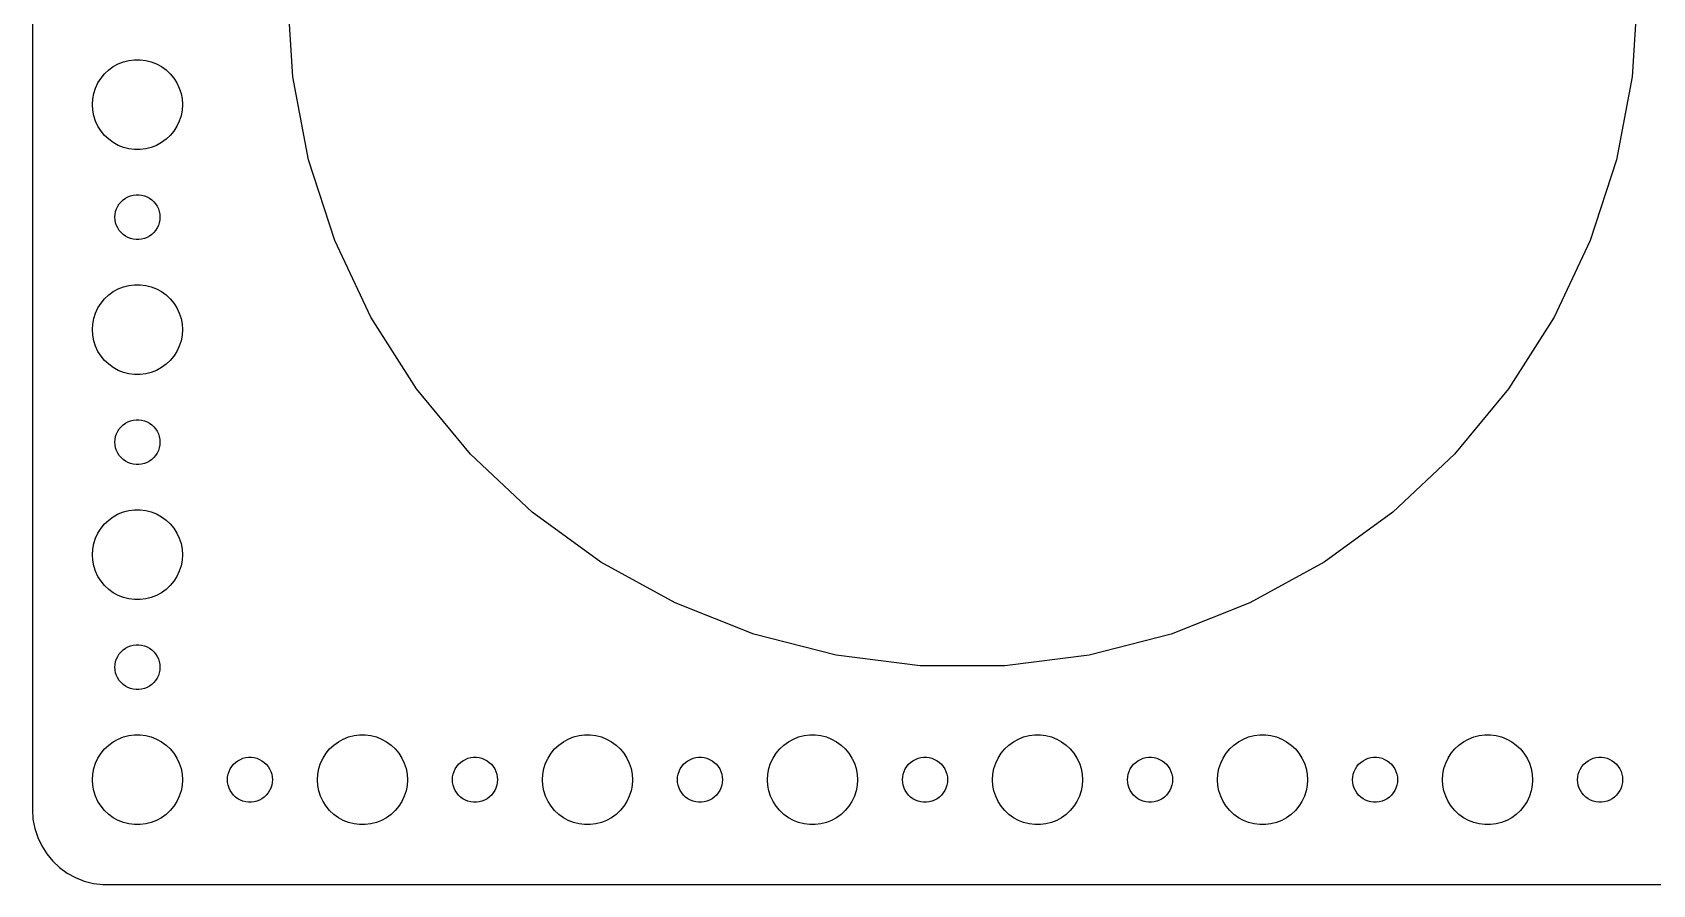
# Model space of a CAD drawing. Header units: metres. Extents: x -157 to 157, y -59 to 59.
# Drawn here: x -157 to -49, y -59.5 to -2.7 of the extents above; entities that cross this region are included whole.
import ezdxf

# ---------------------------------------------------------------- set-up
doc = ezdxf.new("R2010")
doc.units = ezdxf.units.M

msp = doc.modelspace()

# ---------------------------------------------------------------- linework, layer by layer
for p, q in [((-157, 54.5), (-157, -54.5)), ((-139.645, -5.63998), (-140, 0)), ((-50, 0), (-50.3548, -5.63998)), ((-152.187, -5.44635), (-151.912, -5.18845)), ((-151.912, -5.18845), (-151.607, -4.96701)), ((-151.607, -4.96701), (-151.277, -4.78551)), ((-151.277, -4.78551), (-150.927, -4.64682)), ((-150.927, -4.64682), (-150.562, -4.55313)), ((-150.562, -4.55313), (-150.188, -4.50591)), ((-150.188, -4.50591), (-149.812, -4.50591)), ((-149.812, -4.50591), (-149.438, -4.55313)), ((-149.438, -4.55313), (-149.073, -4.64682)), ((-149.073, -4.64682), (-148.723, -4.78551)), ((-148.723, -4.78551), (-148.393, -4.96701)), ((-148.393, -4.96701), (-148.088, -5.18845)), ((-148.088, -5.18845), (-147.813, -5.44635)), ((-152.906, -6.75392), (-152.789, -6.39561)), ((-152.789, -6.39561), (-152.629, -6.05473)), ((-152.629, -6.05473), (-152.427, -5.73663)), ((-152.427, -5.73663), (-152.187, -5.44635)), ((-147.813, -5.44635), (-147.573, -5.73663)), ((-147.573, -5.73663), (-147.371, -6.05473)), ((-147.371, -6.05473), (-147.211, -6.39561)), ((-147.211, -6.39561), (-147.094, -6.75392)), ((-138.586, -11.191), (-139.645, -5.63998)), ((-50.3548, -5.63998), (-51.4138, -11.191)), ((-153, -7.5), (-152.976, -7.12399)), ((-152.976, -7.87599), (-153, -7.5)), ((-152.976, -7.12399), (-152.906, -6.75392)), ((-147.094, -6.75392), (-147.024, -7.12399)), ((-147.024, -7.12399), (-147, -7.5)), ((-147, -7.5), (-147.024, -7.87599)), ((-152.906, -8.24606), (-152.976, -7.87599)), ((-152.789, -8.60437), (-152.906, -8.24606)), ((-152.629, -8.94525), (-152.789, -8.60437)), ((-147.211, -8.60437), (-147.371, -8.94525)), ((-147.094, -8.24606), (-147.211, -8.60437)), ((-147.024, -7.87599), (-147.094, -8.24606)), ((-152.427, -9.26335), (-152.629, -8.94525)), ((-152.187, -9.55363), (-152.427, -9.26335)), ((-151.912, -9.81154), (-152.187, -9.55363)), ((-147.813, -9.55363), (-148.088, -9.81154)), ((-147.573, -9.26335), (-147.813, -9.55363)), ((-147.371, -8.94525), (-147.573, -9.26335)), ((-151.607, -10.033), (-151.912, -9.81154)), ((-151.277, -10.2145), (-151.607, -10.033)), ((-150.927, -10.3532), (-151.277, -10.2145)), ((-150.562, -10.4469), (-150.927, -10.3532)), ((-150.188, -10.4941), (-150.562, -10.4469)), ((-149.812, -10.4941), (-150.188, -10.4941)), ((-149.438, -10.4469), (-149.812, -10.4941)), ((-149.073, -10.3532), (-149.438, -10.4469)), ((-148.723, -10.2145), (-149.073, -10.3532)), ((-148.393, -10.033), (-148.723, -10.2145)), ((-148.088, -9.81154), (-148.393, -10.033)), ((-136.84, -16.5656), (-138.586, -11.191)), ((-51.4138, -11.191), (-53.16, -16.5656)), ((-151.214, -14.1183), (-151.093, -13.9732)), ((-151.093, -13.9732), (-150.956, -13.8442)), ((-150.956, -13.8442), (-150.804, -13.7335)), ((-150.804, -13.7335), (-150.639, -13.6427)), ((-150.639, -13.6427), (-150.464, -13.5734)), ((-150.464, -13.5734), (-150.281, -13.5266)), ((-150.281, -13.5266), (-150.094, -13.5029)), ((-150.094, -13.5029), (-149.906, -13.5029)), ((-149.906, -13.5029), (-149.719, -13.5266)), ((-149.719, -13.5266), (-149.536, -13.5734)), ((-149.536, -13.5734), (-149.361, -13.6427)), ((-149.361, -13.6427), (-149.196, -13.7335)), ((-149.196, -13.7335), (-149.044, -13.8442)), ((-149.044, -13.8442), (-148.907, -13.9732)), ((-148.907, -13.9732), (-148.786, -14.1183)), ((-151.5, -15), (-151.488, -14.812)), ((-151.488, -15.188), (-151.5, -15)), ((-151.488, -14.812), (-151.453, -14.627)), ((-151.453, -14.627), (-151.395, -14.4478)), ((-151.395, -14.4478), (-151.314, -14.2774)), ((-151.314, -14.2774), (-151.214, -14.1183)), ((-148.786, -14.1183), (-148.686, -14.2774)), ((-148.686, -14.2774), (-148.605, -14.4478)), ((-148.605, -14.4478), (-148.547, -14.627)), ((-148.547, -14.627), (-148.512, -14.812)), ((-148.512, -14.812), (-148.5, -15)), ((-148.5, -15), (-148.512, -15.188)), ((-151.453, -15.373), (-151.488, -15.188)), ((-151.395, -15.5522), (-151.453, -15.373)), ((-151.314, -15.7226), (-151.395, -15.5522)), ((-151.214, -15.8817), (-151.314, -15.7226)), ((-151.093, -16.0268), (-151.214, -15.8817)), ((-150.956, -16.1558), (-151.093, -16.0268)), ((-150.804, -16.2665), (-150.956, -16.1558)), ((-149.044, -16.1558), (-149.196, -16.2665)), ((-148.907, -16.0268), (-149.044, -16.1558)), ((-148.786, -15.8817), (-148.907, -16.0268)), ((-148.686, -15.7226), (-148.786, -15.8817)), ((-148.605, -15.5522), (-148.686, -15.7226)), ((-148.547, -15.373), (-148.605, -15.5522)), ((-148.512, -15.188), (-148.547, -15.373)), ((-150.639, -16.3572), (-150.804, -16.2665)), ((-150.464, -16.4266), (-150.639, -16.3572)), ((-150.281, -16.4734), (-150.464, -16.4266)), ((-150.094, -16.497), (-150.281, -16.4734)), ((-149.906, -16.497), (-150.094, -16.497)), ((-149.719, -16.4734), (-149.906, -16.497)), ((-149.536, -16.4266), (-149.719, -16.4734)), ((-149.361, -16.3572), (-149.536, -16.4266)), ((-149.196, -16.2665), (-149.361, -16.3572)), ((-134.434, -21.6789), (-136.84, -16.5656)), ((-53.16, -16.5656), (-55.5662, -21.6789)), ((-152.427, -20.7366), (-152.187, -20.4464)), ((-152.187, -20.4464), (-151.912, -20.1884)), ((-151.912, -20.1884), (-151.607, -19.967)), ((-151.607, -19.967), (-151.277, -19.7855)), ((-151.277, -19.7855), (-150.927, -19.6468)), ((-150.927, -19.6468), (-150.562, -19.5531)), ((-150.562, -19.5531), (-150.188, -19.5059)), ((-150.188, -19.5059), (-149.812, -19.5059)), ((-149.812, -19.5059), (-149.438, -19.5531)), ((-149.438, -19.5531), (-149.073, -19.6468)), ((-149.073, -19.6468), (-148.723, -19.7855)), ((-148.723, -19.7855), (-148.393, -19.967)), ((-148.393, -19.967), (-148.088, -20.1884)), ((-148.088, -20.1884), (-147.813, -20.4464)), ((-147.813, -20.4464), (-147.573, -20.7366)), ((-152.906, -21.7539), (-152.789, -21.3956)), ((-152.789, -21.3956), (-152.629, -21.0547)), ((-152.629, -21.0547), (-152.427, -20.7366)), ((-147.573, -20.7366), (-147.371, -21.0547)), ((-147.371, -21.0547), (-147.211, -21.3956)), ((-147.211, -21.3956), (-147.094, -21.7539)), ((-153, -22.5), (-152.976, -22.124)), ((-152.976, -22.876), (-153, -22.5)), ((-152.976, -22.124), (-152.906, -21.7539)), ((-147.094, -21.7539), (-147.024, -22.124)), ((-147.024, -22.124), (-147, -22.5)), ((-147, -22.5), (-147.024, -22.876)), ((-131.406, -26.4503), (-134.434, -21.6789)), ((-55.5662, -21.6789), (-58.5942, -26.4503)), ((-152.906, -23.2461), (-152.976, -22.876)), ((-152.789, -23.6044), (-152.906, -23.2461)), ((-152.629, -23.9453), (-152.789, -23.6044)), ((-147.211, -23.6044), (-147.371, -23.9453)), ((-147.094, -23.2461), (-147.211, -23.6044)), ((-147.024, -22.876), (-147.094, -23.2461)), ((-152.427, -24.2634), (-152.629, -23.9453)), ((-152.187, -24.5536), (-152.427, -24.2634)), ((-151.912, -24.8115), (-152.187, -24.5536)), ((-151.607, -25.033), (-151.912, -24.8115)), ((-148.088, -24.8115), (-148.393, -25.033)), ((-147.813, -24.5536), (-148.088, -24.8115)), ((-147.573, -24.2634), (-147.813, -24.5536)), ((-147.371, -23.9453), (-147.573, -24.2634)), ((-151.277, -25.2145), (-151.607, -25.033)), ((-150.927, -25.3532), (-151.277, -25.2145)), ((-150.562, -25.4469), (-150.927, -25.3532)), ((-150.188, -25.4941), (-150.562, -25.4469)), ((-149.812, -25.4941), (-150.188, -25.4941)), ((-149.438, -25.4469), (-149.812, -25.4941)), ((-149.073, -25.3532), (-149.438, -25.4469)), ((-148.723, -25.2145), (-149.073, -25.3532)), ((-148.393, -25.033), (-148.723, -25.2145)), ((-127.804, -30.8046), (-131.406, -26.4503)), ((-58.5942, -26.4503), (-62.1964, -30.8046)), ((-151.314, -29.2774), (-151.214, -29.1183)), ((-151.214, -29.1183), (-151.093, -28.9732)), ((-151.093, -28.9732), (-150.956, -28.8442)), ((-150.956, -28.8442), (-150.804, -28.7335)), ((-150.804, -28.7335), (-150.639, -28.6427)), ((-150.639, -28.6427), (-150.464, -28.5734)), ((-150.464, -28.5734), (-150.281, -28.5266)), ((-150.281, -28.5266), (-150.094, -28.503)), ((-150.094, -28.503), (-149.906, -28.503)), ((-149.906, -28.503), (-149.719, -28.5266)), ((-149.719, -28.5266), (-149.536, -28.5734)), ((-149.536, -28.5734), (-149.361, -28.6427)), ((-149.361, -28.6427), (-149.196, -28.7335)), ((-149.196, -28.7335), (-149.044, -28.8442)), ((-149.044, -28.8442), (-148.907, -28.9732)), ((-148.907, -28.9732), (-148.786, -29.1183)), ((-148.786, -29.1183), (-148.686, -29.2774)), ((-151.5, -30), (-151.488, -29.812)), ((-151.488, -30.188), (-151.5, -30)), ((-151.488, -29.812), (-151.453, -29.627)), ((-151.453, -30.373), (-151.488, -30.188)), ((-151.453, -29.627), (-151.395, -29.4478)), ((-151.395, -29.4478), (-151.314, -29.2774)), ((-148.686, -29.2774), (-148.605, -29.4478)), ((-148.605, -29.4478), (-148.547, -29.627)), ((-148.547, -29.627), (-148.512, -29.812)), ((-148.512, -30.188), (-148.547, -30.373)), ((-148.512, -29.812), (-148.5, -30)), ((-148.5, -30), (-148.512, -30.188)), ((-151.395, -30.5522), (-151.453, -30.373)), ((-151.314, -30.7226), (-151.395, -30.5522)), ((-151.214, -30.8817), (-151.314, -30.7226)), ((-151.093, -31.0268), (-151.214, -30.8817)), ((-150.956, -31.1558), (-151.093, -31.0268)), ((-150.804, -31.2665), (-150.956, -31.1558)), ((-150.639, -31.3572), (-150.804, -31.2665)), ((-149.196, -31.2665), (-149.361, -31.3572)), ((-149.044, -31.1558), (-149.196, -31.2665)), ((-148.907, -31.0268), (-149.044, -31.1558)), ((-148.786, -30.8817), (-148.907, -31.0268)), ((-148.686, -30.7226), (-148.786, -30.8817)), ((-148.605, -30.5522), (-148.686, -30.7226)), ((-148.547, -30.373), (-148.605, -30.5522)), ((-123.684, -34.6731), (-127.804, -30.8046)), ((-62.1964, -30.8046), (-66.3159, -34.6731)), ((-150.464, -31.4266), (-150.639, -31.3572)), ((-150.281, -31.4734), (-150.464, -31.4266)), ((-150.094, -31.497), (-150.281, -31.4734)), ((-149.906, -31.497), (-150.094, -31.497)), ((-149.719, -31.4734), (-149.906, -31.497)), ((-149.536, -31.4266), (-149.719, -31.4734)), ((-149.361, -31.3572), (-149.536, -31.4266)), ((-150.927, -34.6468), (-150.562, -34.5531)), ((-150.562, -34.5531), (-150.188, -34.5059)), ((-150.188, -34.5059), (-149.812, -34.5059)), ((-149.812, -34.5059), (-149.438, -34.5531)), ((-149.438, -34.5531), (-149.073, -34.6468)), ((-152.427, -35.7366), (-152.187, -35.4464)), ((-152.187, -35.4464), (-151.912, -35.1885)), ((-151.912, -35.1885), (-151.607, -34.967)), ((-151.607, -34.967), (-151.277, -34.7855)), ((-151.277, -34.7855), (-150.927, -34.6468)), ((-149.073, -34.6468), (-148.723, -34.7855)), ((-148.723, -34.7855), (-148.393, -34.967)), ((-148.393, -34.967), (-148.088, -35.1885)), ((-148.088, -35.1885), (-147.813, -35.4464)), ((-147.813, -35.4464), (-147.573, -35.7366)), ((-119.112, -37.9948), (-123.684, -34.6731)), ((-66.3159, -34.6731), (-70.8878, -37.9948)), ((-152.906, -36.7539), (-152.789, -36.3956)), ((-152.789, -36.3956), (-152.629, -36.0547)), ((-152.629, -36.0547), (-152.427, -35.7366)), ((-147.573, -35.7366), (-147.371, -36.0547)), ((-147.371, -36.0547), (-147.211, -36.3956)), ((-147.211, -36.3956), (-147.094, -36.7539)), ((-153, -37.5), (-152.976, -37.124)), ((-152.976, -37.876), (-153, -37.5)), ((-152.976, -37.124), (-152.906, -36.7539)), ((-147.094, -36.7539), (-147.024, -37.124)), ((-147.024, -37.124), (-147, -37.5)), ((-147, -37.5), (-147.024, -37.876)), ((-152.906, -38.2461), (-152.976, -37.876)), ((-152.789, -38.6044), (-152.906, -38.2461)), ((-152.629, -38.9453), (-152.789, -38.6044)), ((-147.211, -38.6044), (-147.371, -38.9453)), ((-147.094, -38.2461), (-147.211, -38.6044)), ((-147.024, -37.876), (-147.094, -38.2461)), ((-114.16, -40.7172), (-119.112, -37.9948)), ((-70.8878, -37.9948), (-75.8399, -40.7172)), ((-152.427, -39.2634), (-152.629, -38.9453)), ((-152.187, -39.5536), (-152.427, -39.2634)), ((-151.912, -39.8115), (-152.187, -39.5536)), ((-151.607, -40.033), (-151.912, -39.8115)), ((-148.088, -39.8115), (-148.393, -40.033)), ((-147.813, -39.5536), (-148.088, -39.8115)), ((-147.573, -39.2634), (-147.813, -39.5536)), ((-147.371, -38.9453), (-147.573, -39.2634)), ((-151.277, -40.2145), (-151.607, -40.033)), ((-150.927, -40.3532), (-151.277, -40.2145)), ((-150.562, -40.4469), (-150.927, -40.3532)), ((-150.188, -40.4941), (-150.562, -40.4469)), ((-149.812, -40.4941), (-150.188, -40.4941)), ((-149.438, -40.4469), (-149.812, -40.4941)), ((-149.073, -40.3532), (-149.438, -40.4469)), ((-148.723, -40.2145), (-149.073, -40.3532)), ((-148.393, -40.033), (-148.723, -40.2145)), ((-108.906, -42.7975), (-114.16, -40.7172)), ((-75.8399, -40.7172), (-81.0942, -42.7975)), ((-103.432, -44.2029), (-108.906, -42.7975)), ((-81.0942, -42.7975), (-86.5678, -44.2029)), ((-151.395, -44.4478), (-151.314, -44.2774)), ((-151.314, -44.2774), (-151.214, -44.1183)), ((-151.214, -44.1183), (-151.093, -43.9732)), ((-151.093, -43.9732), (-150.956, -43.8442)), ((-150.956, -43.8442), (-150.804, -43.7335)), ((-150.804, -43.7335), (-150.639, -43.6428)), ((-150.639, -43.6428), (-150.464, -43.5734)), ((-150.464, -43.5734), (-150.281, -43.5266)), ((-150.281, -43.5266), (-150.094, -43.503)), ((-150.094, -43.503), (-149.906, -43.503)), ((-149.906, -43.503), (-149.719, -43.5266)), ((-149.719, -43.5266), (-149.536, -43.5734)), ((-149.536, -43.5734), (-149.361, -43.6428)), ((-149.361, -43.6428), (-149.196, -43.7335)), ((-149.196, -43.7335), (-149.044, -43.8442)), ((-149.044, -43.8442), (-148.907, -43.9732)), ((-148.907, -43.9732), (-148.786, -44.1183)), ((-148.786, -44.1183), (-148.686, -44.2774)), ((-148.686, -44.2774), (-148.605, -44.4478)), ((-97.8256, -44.9112), (-103.432, -44.2029)), ((-86.5678, -44.2029), (-92.1744, -44.9112)), ((-151.5, -45), (-151.488, -44.812)), ((-151.488, -45.188), (-151.5, -45)), ((-151.488, -44.812), (-151.453, -44.627)), ((-151.453, -45.373), (-151.488, -45.188)), ((-151.453, -44.627), (-151.395, -44.4478)), ((-148.605, -44.4478), (-148.547, -44.627)), ((-148.547, -44.627), (-148.512, -44.812)), ((-148.512, -45.188), (-148.547, -45.373)), ((-148.512, -44.812), (-148.5, -45)), ((-148.5, -45), (-148.512, -45.188)), ((-92.1744, -44.9112), (-97.8256, -44.9112)), ((-151.395, -45.5522), (-151.453, -45.373)), ((-151.314, -45.7226), (-151.395, -45.5522)), ((-151.214, -45.8817), (-151.314, -45.7226)), ((-151.093, -46.0268), (-151.214, -45.8817)), ((-150.956, -46.1558), (-151.093, -46.0268)), ((-150.804, -46.2665), (-150.956, -46.1558)), ((-150.639, -46.3572), (-150.804, -46.2665)), ((-150.464, -46.4266), (-150.639, -46.3572)), ((-150.281, -46.4734), (-150.464, -46.4266)), ((-149.536, -46.4266), (-149.719, -46.4734)), ((-149.361, -46.3572), (-149.536, -46.4266)), ((-149.196, -46.2665), (-149.361, -46.3572)), ((-149.044, -46.1558), (-149.196, -46.2665)), ((-148.907, -46.0268), (-149.044, -46.1558)), ((-148.786, -45.8817), (-148.907, -46.0268)), ((-148.686, -45.7226), (-148.786, -45.8817)), ((-148.605, -45.5522), (-148.686, -45.7226)), ((-148.547, -45.373), (-148.605, -45.5522)), ((-150.094, -46.497), (-150.281, -46.4734)), ((-149.906, -46.497), (-150.094, -46.497)), ((-149.719, -46.4734), (-149.906, -46.497)), ((-151.277, -49.7855), (-150.927, -49.6468)), ((-150.927, -49.6468), (-150.562, -49.5531)), ((-150.562, -49.5531), (-150.188, -49.5059)), ((-150.188, -49.5059), (-149.812, -49.5059)), ((-149.812, -49.5059), (-149.438, -49.5531)), ((-149.438, -49.5531), (-149.073, -49.6468)), ((-149.073, -49.6468), (-148.723, -49.7855)), ((-136.277, -49.7855), (-135.927, -49.6468)), ((-135.927, -49.6468), (-135.562, -49.5531)), ((-135.562, -49.5531), (-135.188, -49.5059)), ((-135.188, -49.5059), (-134.812, -49.5059)), ((-134.812, -49.5059), (-134.438, -49.5531)), ((-134.438, -49.5531), (-134.073, -49.6468)), ((-134.073, -49.6468), (-133.723, -49.7855)), ((-121.277, -49.7855), (-120.927, -49.6468)), ((-120.927, -49.6468), (-120.562, -49.5531)), ((-120.562, -49.5531), (-120.188, -49.5059)), ((-120.188, -49.5059), (-119.812, -49.5059)), ((-119.812, -49.5059), (-119.438, -49.5531)), ((-119.438, -49.5531), (-119.073, -49.6468)), ((-119.073, -49.6468), (-118.723, -49.7855)), ((-106.277, -49.7855), (-105.927, -49.6468)), ((-105.927, -49.6468), (-105.562, -49.5531)), ((-105.562, -49.5531), (-105.188, -49.5059)), ((-105.188, -49.5059), (-104.812, -49.5059)), ((-104.812, -49.5059), (-104.438, -49.5531)), ((-104.438, -49.5531), (-104.073, -49.6468)), ((-104.073, -49.6468), (-103.723, -49.7855)), ((-91.2773, -49.7855), (-90.927, -49.6468)), ((-90.927, -49.6468), (-90.5621, -49.5531)), ((-90.5621, -49.5531), (-90.1884, -49.5059)), ((-90.1884, -49.5059), (-89.8116, -49.5059)), ((-89.8116, -49.5059), (-89.4379, -49.5531)), ((-89.4379, -49.5531), (-89.073, -49.6468)), ((-89.073, -49.6468), (-88.7227, -49.7855)), ((-76.2773, -49.7855), (-75.927, -49.6468)), ((-75.927, -49.6468), (-75.5621, -49.5531)), ((-75.5621, -49.5531), (-75.1884, -49.5059)), ((-75.1884, -49.5059), (-74.8116, -49.5059)), ((-74.8116, -49.5059), (-74.4379, -49.5531)), ((-74.4379, -49.5531), (-74.073, -49.6468)), ((-74.073, -49.6468), (-73.7227, -49.7855)), ((-61.2773, -49.7855), (-60.927, -49.6468)), ((-60.927, -49.6468), (-60.5621, -49.5531)), ((-60.5621, -49.5531), (-60.1884, -49.5059)), ((-60.1884, -49.5059), (-59.8116, -49.5059)), ((-59.8116, -49.5059), (-59.4379, -49.5531)), ((-59.4379, -49.5531), (-59.0729, -49.6468)), ((-59.0729, -49.6468), (-58.7227, -49.7855)), ((-152.629, -51.0547), (-152.427, -50.7366)), ((-152.427, -50.7366), (-152.187, -50.4464)), ((-152.187, -50.4464), (-151.912, -50.1885)), ((-151.912, -50.1885), (-151.607, -49.967)), ((-151.607, -49.967), (-151.277, -49.7855)), ((-148.723, -49.7855), (-148.393, -49.967)), ((-148.393, -49.967), (-148.088, -50.1885)), ((-148.088, -50.1885), (-147.813, -50.4464)), ((-147.813, -50.4464), (-147.573, -50.7366)), ((-147.573, -50.7366), (-147.371, -51.0547)), ((-137.629, -51.0547), (-137.427, -50.7366)), ((-137.427, -50.7366), (-137.187, -50.4464)), ((-137.187, -50.4464), (-136.912, -50.1885)), ((-136.912, -50.1885), (-136.607, -49.967)), ((-136.607, -49.967), (-136.277, -49.7855)), ((-133.723, -49.7855), (-133.393, -49.967)), ((-133.393, -49.967), (-133.088, -50.1885)), ((-133.088, -50.1885), (-132.813, -50.4464)), ((-132.813, -50.4464), (-132.573, -50.7366)), ((-132.573, -50.7366), (-132.371, -51.0547)), ((-122.629, -51.0547), (-122.427, -50.7366)), ((-122.427, -50.7366), (-122.187, -50.4464)), ((-122.187, -50.4464), (-121.912, -50.1885)), ((-121.912, -50.1885), (-121.607, -49.967)), ((-121.607, -49.967), (-121.277, -49.7855)), ((-118.723, -49.7855), (-118.393, -49.967)), ((-118.393, -49.967), (-118.088, -50.1885)), ((-118.088, -50.1885), (-117.813, -50.4464)), ((-117.813, -50.4464), (-117.573, -50.7366)), ((-117.573, -50.7366), (-117.371, -51.0547)), ((-107.629, -51.0547), (-107.427, -50.7366)), ((-107.427, -50.7366), (-107.187, -50.4464)), ((-107.187, -50.4464), (-106.912, -50.1885)), ((-106.912, -50.1885), (-106.607, -49.967)), ((-106.607, -49.967), (-106.277, -49.7855)), ((-103.723, -49.7855), (-103.393, -49.967)), ((-103.393, -49.967), (-103.088, -50.1885)), ((-103.088, -50.1885), (-102.813, -50.4464)), ((-102.813, -50.4464), (-102.573, -50.7366)), ((-102.573, -50.7366), (-102.371, -51.0547)), ((-92.6289, -51.0547), (-92.427, -50.7366)), ((-92.427, -50.7366), (-92.1869, -50.4464)), ((-92.1869, -50.4464), (-91.9123, -50.1885)), ((-91.9123, -50.1885), (-91.6075, -49.967)), ((-91.6075, -49.967), (-91.2773, -49.7855)), ((-88.7227, -49.7855), (-88.3925, -49.967)), ((-88.3925, -49.967), (-88.0877, -50.1885)), ((-88.0877, -50.1885), (-87.8131, -50.4464)), ((-87.8131, -50.4464), (-87.573, -50.7366)), ((-87.573, -50.7366), (-87.3711, -51.0547)), ((-77.6289, -51.0547), (-77.427, -50.7366)), ((-77.427, -50.7366), (-77.1869, -50.4464)), ((-77.1869, -50.4464), (-76.9123, -50.1885)), ((-76.9123, -50.1885), (-76.6075, -49.967)), ((-76.6075, -49.967), (-76.2773, -49.7855)), ((-73.7227, -49.7855), (-73.3925, -49.967)), ((-73.3925, -49.967), (-73.0877, -50.1885)), ((-73.0877, -50.1885), (-72.8131, -50.4464)), ((-72.8131, -50.4464), (-72.573, -50.7366)), ((-72.573, -50.7366), (-72.3711, -51.0547)), ((-62.6289, -51.0547), (-62.427, -50.7366)), ((-62.427, -50.7366), (-62.1869, -50.4464)), ((-62.1869, -50.4464), (-61.9123, -50.1885)), ((-61.9123, -50.1885), (-61.6075, -49.967)), ((-61.6075, -49.967), (-61.2773, -49.7855)), ((-58.7227, -49.7855), (-58.3925, -49.967)), ((-58.3925, -49.967), (-58.0877, -50.1885)), ((-58.0877, -50.1885), (-57.8131, -50.4464)), ((-57.8131, -50.4464), (-57.5729, -50.7366)), ((-57.5729, -50.7366), (-57.3711, -51.0547)), ((-152.976, -52.124), (-152.906, -51.7539)), ((-152.906, -51.7539), (-152.789, -51.3956)), ((-152.789, -51.3956), (-152.629, -51.0547)), ((-147.371, -51.0547), (-147.211, -51.3956)), ((-147.211, -51.3956), (-147.094, -51.7539)), ((-147.094, -51.7539), (-147.024, -52.124)), ((-143.895, -51.9478), (-143.814, -51.7774)), ((-143.814, -51.7774), (-143.714, -51.6183)), ((-143.714, -51.6183), (-143.593, -51.4732)), ((-143.593, -51.4732), (-143.456, -51.3442)), ((-143.456, -51.3442), (-143.304, -51.2335)), ((-143.304, -51.2335), (-143.139, -51.1428)), ((-143.139, -51.1428), (-142.964, -51.0734)), ((-142.964, -51.0734), (-142.781, -51.0266)), ((-142.781, -51.0266), (-142.594, -51.003)), ((-142.594, -51.003), (-142.406, -51.003)), ((-142.406, -51.003), (-142.219, -51.0266)), ((-142.219, -51.0266), (-142.036, -51.0734)), ((-142.036, -51.0734), (-141.861, -51.1428)), ((-141.861, -51.1428), (-141.696, -51.2335)), ((-141.696, -51.2335), (-141.544, -51.3442)), ((-141.544, -51.3442), (-141.407, -51.4732)), ((-141.407, -51.4732), (-141.286, -51.6183)), ((-141.286, -51.6183), (-141.186, -51.7774)), ((-141.186, -51.7774), (-141.105, -51.9478)), ((-137.976, -52.124), (-137.906, -51.7539)), ((-137.906, -51.7539), (-137.789, -51.3956)), ((-137.789, -51.3956), (-137.629, -51.0547)), ((-132.371, -51.0547), (-132.211, -51.3956)), ((-132.211, -51.3956), (-132.094, -51.7539)), ((-132.094, -51.7539), (-132.024, -52.124)), ((-128.895, -51.9478), (-128.814, -51.7774)), ((-128.814, -51.7774), (-128.714, -51.6183)), ((-128.714, -51.6183), (-128.593, -51.4732)), ((-128.593, -51.4732), (-128.456, -51.3442)), ((-128.456, -51.3442), (-128.304, -51.2335)), ((-128.304, -51.2335), (-128.139, -51.1428)), ((-128.139, -51.1428), (-127.964, -51.0734)), ((-127.964, -51.0734), (-127.781, -51.0266)), ((-127.781, -51.0266), (-127.594, -51.003)), ((-127.594, -51.003), (-127.406, -51.003)), ((-127.406, -51.003), (-127.219, -51.0266)), ((-127.219, -51.0266), (-127.036, -51.0734)), ((-127.036, -51.0734), (-126.861, -51.1428)), ((-126.861, -51.1428), (-126.696, -51.2335)), ((-126.696, -51.2335), (-126.544, -51.3442)), ((-126.544, -51.3442), (-126.407, -51.4732)), ((-126.407, -51.4732), (-126.286, -51.6183)), ((-126.286, -51.6183), (-126.186, -51.7774)), ((-126.186, -51.7774), (-126.105, -51.9478)), ((-122.976, -52.124), (-122.906, -51.7539)), ((-122.906, -51.7539), (-122.789, -51.3956)), ((-122.789, -51.3956), (-122.629, -51.0547)), ((-117.371, -51.0547), (-117.211, -51.3956)), ((-117.211, -51.3956), (-117.094, -51.7539)), ((-117.094, -51.7539), (-117.024, -52.124)), ((-113.895, -51.9478), (-113.814, -51.7774)), ((-113.814, -51.7774), (-113.714, -51.6183)), ((-113.714, -51.6183), (-113.593, -51.4732)), ((-113.593, -51.4732), (-113.456, -51.3442)), ((-113.456, -51.3442), (-113.304, -51.2335)), ((-113.304, -51.2335), (-113.139, -51.1428)), ((-113.139, -51.1428), (-112.964, -51.0734)), ((-112.964, -51.0734), (-112.781, -51.0266)), ((-112.781, -51.0266), (-112.594, -51.003)), ((-112.594, -51.003), (-112.406, -51.003)), ((-112.406, -51.003), (-112.219, -51.0266)), ((-112.219, -51.0266), (-112.036, -51.0734)), ((-112.036, -51.0734), (-111.861, -51.1428)), ((-111.861, -51.1428), (-111.696, -51.2335)), ((-111.696, -51.2335), (-111.544, -51.3442)), ((-111.544, -51.3442), (-111.407, -51.4732)), ((-111.407, -51.4732), (-111.286, -51.6183)), ((-111.286, -51.6183), (-111.186, -51.7774)), ((-111.186, -51.7774), (-111.105, -51.9478)), ((-107.976, -52.124), (-107.906, -51.7539)), ((-107.906, -51.7539), (-107.789, -51.3956)), ((-107.789, -51.3956), (-107.629, -51.0547)), ((-102.371, -51.0547), (-102.211, -51.3956)), ((-102.211, -51.3956), (-102.094, -51.7539)), ((-102.094, -51.7539), (-102.024, -52.124)), ((-98.8947, -51.9478), (-98.8145, -51.7774)), ((-98.8145, -51.7774), (-98.7135, -51.6183)), ((-98.7135, -51.6183), (-98.5934, -51.4732)), ((-98.5934, -51.4732), (-98.4561, -51.3442)), ((-98.4561, -51.3442), (-98.3037, -51.2335)), ((-98.3037, -51.2335), (-98.1387, -51.1428)), ((-98.1387, -51.1428), (-97.9635, -51.0734)), ((-97.9635, -51.0734), (-97.7811, -51.0266)), ((-97.7811, -51.0266), (-97.5942, -51.003)), ((-97.5942, -51.003), (-97.4058, -51.003)), ((-97.4058, -51.003), (-97.2189, -51.0266)), ((-97.2189, -51.0266), (-97.0365, -51.0734)), ((-97.0365, -51.0734), (-96.8613, -51.1428)), ((-96.8613, -51.1428), (-96.6963, -51.2335)), ((-96.6963, -51.2335), (-96.5439, -51.3442)), ((-96.5439, -51.3442), (-96.4065, -51.4732)), ((-96.4065, -51.4732), (-96.2865, -51.6183)), ((-96.2865, -51.6183), (-96.1855, -51.7774)), ((-96.1855, -51.7774), (-96.1053, -51.9478)), ((-92.9763, -52.124), (-92.9057, -51.7539)), ((-92.9057, -51.7539), (-92.7893, -51.3956)), ((-92.7893, -51.3956), (-92.6289, -51.0547)), ((-87.3711, -51.0547), (-87.2107, -51.3956)), ((-87.2107, -51.3956), (-87.0943, -51.7539)), ((-87.0943, -51.7539), (-87.0237, -52.124)), ((-83.8947, -51.9478), (-83.8145, -51.7774)), ((-83.8145, -51.7774), (-83.7135, -51.6183)), ((-83.7135, -51.6183), (-83.5934, -51.4732)), ((-83.5934, -51.4732), (-83.4561, -51.3442)), ((-83.4561, -51.3442), (-83.3037, -51.2335)), ((-83.3037, -51.2335), (-83.1387, -51.1428)), ((-83.1387, -51.1428), (-82.9635, -51.0734)), ((-82.9635, -51.0734), (-82.7811, -51.0266)), ((-82.7811, -51.0266), (-82.5942, -51.003)), ((-82.5942, -51.003), (-82.4058, -51.003)), ((-82.4058, -51.003), (-82.2189, -51.0266)), ((-82.2189, -51.0266), (-82.0365, -51.0734)), ((-82.0365, -51.0734), (-81.8613, -51.1428)), ((-81.8613, -51.1428), (-81.6963, -51.2335)), ((-81.6963, -51.2335), (-81.5439, -51.3442)), ((-81.5439, -51.3442), (-81.4065, -51.4732)), ((-81.4065, -51.4732), (-81.2865, -51.6183)), ((-81.2865, -51.6183), (-81.1855, -51.7774)), ((-81.1855, -51.7774), (-81.1053, -51.9478)), ((-77.9763, -52.124), (-77.9057, -51.7539)), ((-77.9057, -51.7539), (-77.7893, -51.3956)), ((-77.7893, -51.3956), (-77.6289, -51.0547)), ((-72.3711, -51.0547), (-72.2107, -51.3956)), ((-72.2107, -51.3956), (-72.0943, -51.7539)), ((-72.0943, -51.7539), (-72.0237, -52.124)), ((-68.8947, -51.9478), (-68.8145, -51.7774)), ((-68.8145, -51.7774), (-68.7135, -51.6183)), ((-68.7135, -51.6183), (-68.5934, -51.4732)), ((-68.5934, -51.4732), (-68.4561, -51.3442)), ((-68.4561, -51.3442), (-68.3037, -51.2335)), ((-68.3037, -51.2335), (-68.1387, -51.1428)), ((-68.1387, -51.1428), (-67.9635, -51.0734)), ((-67.9635, -51.0734), (-67.7811, -51.0266)), ((-67.7811, -51.0266), (-67.5942, -51.003)), ((-67.5942, -51.003), (-67.4058, -51.003)), ((-67.4058, -51.003), (-67.2189, -51.0266)), ((-67.2189, -51.0266), (-67.0365, -51.0734)), ((-67.0365, -51.0734), (-66.8613, -51.1428)), ((-66.8613, -51.1428), (-66.6963, -51.2335)), ((-66.6963, -51.2335), (-66.5439, -51.3442)), ((-66.5439, -51.3442), (-66.4065, -51.4732)), ((-66.4065, -51.4732), (-66.2865, -51.6183)), ((-66.2865, -51.6183), (-66.1855, -51.7774)), ((-66.1855, -51.7774), (-66.1053, -51.9478)), ((-62.9763, -52.124), (-62.9057, -51.7539)), ((-62.9057, -51.7539), (-62.7893, -51.3956)), ((-62.7893, -51.3956), (-62.6289, -51.0547)), ((-57.3711, -51.0547), (-57.2107, -51.3956)), ((-57.2107, -51.3956), (-57.0942, -51.7539)), ((-57.0942, -51.7539), (-57.0237, -52.124)), ((-53.8947, -51.9478), (-53.8145, -51.7774)), ((-53.8145, -51.7774), (-53.7135, -51.6183)), ((-53.7135, -51.6183), (-53.5934, -51.4732)), ((-53.5934, -51.4732), (-53.4561, -51.3442)), ((-53.4561, -51.3442), (-53.3037, -51.2335)), ((-53.3037, -51.2335), (-53.1387, -51.1428)), ((-53.1387, -51.1428), (-52.9635, -51.0734)), ((-52.9635, -51.0734), (-52.7811, -51.0266)), ((-52.7811, -51.0266), (-52.5942, -51.003)), ((-52.5942, -51.003), (-52.4058, -51.003)), ((-52.4058, -51.003), (-52.2189, -51.0266)), ((-52.2189, -51.0266), (-52.0365, -51.0734)), ((-52.0365, -51.0734), (-51.8613, -51.1428)), ((-51.8613, -51.1428), (-51.6963, -51.2335)), ((-51.6963, -51.2335), (-51.5439, -51.3442)), ((-51.5439, -51.3442), (-51.4065, -51.4732)), ((-51.4065, -51.4732), (-51.2865, -51.6183)), ((-51.2865, -51.6183), (-51.1855, -51.7774)), ((-51.1855, -51.7774), (-51.1053, -51.9478)), ((-153, -52.5), (-152.976, -52.124)), ((-152.976, -52.876), (-153, -52.5)), ((-152.906, -53.2461), (-152.976, -52.876)), ((-147.024, -52.876), (-147.094, -53.2461)), ((-147.024, -52.124), (-147, -52.5)), ((-147, -52.5), (-147.024, -52.876)), ((-144, -52.5), (-143.988, -52.312)), ((-143.988, -52.688), (-144, -52.5)), ((-143.988, -52.312), (-143.953, -52.127)), ((-143.953, -52.873), (-143.988, -52.688)), ((-143.953, -52.127), (-143.895, -51.9478)), ((-143.895, -53.0522), (-143.953, -52.873)), ((-141.105, -51.9478), (-141.047, -52.127)), ((-141.047, -52.873), (-141.105, -53.0522)), ((-141.047, -52.127), (-141.012, -52.312)), ((-141.012, -52.688), (-141.047, -52.873)), ((-141.012, -52.312), (-141, -52.5)), ((-141, -52.5), (-141.012, -52.688)), ((-138, -52.5), (-137.976, -52.124)), ((-137.976, -52.876), (-138, -52.5)), ((-137.906, -53.2461), (-137.976, -52.876)), ((-132.024, -52.876), (-132.094, -53.2461)), ((-132.024, -52.124), (-132, -52.5)), ((-132, -52.5), (-132.024, -52.876)), ((-129, -52.5), (-128.988, -52.312)), ((-128.988, -52.688), (-129, -52.5)), ((-128.988, -52.312), (-128.953, -52.127)), ((-128.953, -52.873), (-128.988, -52.688)), ((-128.953, -52.127), (-128.895, -51.9478)), ((-128.895, -53.0522), (-128.953, -52.873)), ((-126.105, -51.9478), (-126.047, -52.127)), ((-126.047, -52.873), (-126.105, -53.0522)), ((-126.047, -52.127), (-126.012, -52.312)), ((-126.012, -52.688), (-126.047, -52.873)), ((-126.012, -52.312), (-126, -52.5)), ((-126, -52.5), (-126.012, -52.688)), ((-123, -52.5), (-122.976, -52.124)), ((-122.976, -52.876), (-123, -52.5)), ((-122.906, -53.2461), (-122.976, -52.876)), ((-117.024, -52.876), (-117.094, -53.2461)), ((-117.024, -52.124), (-117, -52.5)), ((-117, -52.5), (-117.024, -52.876)), ((-114, -52.5), (-113.988, -52.312)), ((-113.988, -52.688), (-114, -52.5)), ((-113.988, -52.312), (-113.953, -52.127)), ((-113.953, -52.873), (-113.988, -52.688)), ((-113.953, -52.127), (-113.895, -51.9478)), ((-113.895, -53.0522), (-113.953, -52.873)), ((-111.105, -51.9478), (-111.047, -52.127)), ((-111.047, -52.873), (-111.105, -53.0522)), ((-111.047, -52.127), (-111.012, -52.312)), ((-111.012, -52.688), (-111.047, -52.873)), ((-111.012, -52.312), (-111, -52.5)), ((-111, -52.5), (-111.012, -52.688)), ((-108, -52.5), (-107.976, -52.124)), ((-107.976, -52.876), (-108, -52.5)), ((-107.906, -53.2461), (-107.976, -52.876)), ((-102.024, -52.876), (-102.094, -53.2461)), ((-102.024, -52.124), (-102, -52.5)), ((-102, -52.5), (-102.024, -52.876)), ((-99, -52.5), (-98.9882, -52.312)), ((-98.9882, -52.688), (-99, -52.5)), ((-98.9882, -52.312), (-98.9529, -52.127)), ((-98.9529, -52.873), (-98.9882, -52.688)), ((-98.9529, -52.127), (-98.8947, -51.9478)), ((-98.8947, -53.0522), (-98.9529, -52.873)), ((-96.1053, -51.9478), (-96.0471, -52.127)), ((-96.0471, -52.873), (-96.1053, -53.0522)), ((-96.0471, -52.127), (-96.0118, -52.312)), ((-96.0118, -52.688), (-96.0471, -52.873)), ((-96.0118, -52.312), (-96, -52.5)), ((-96, -52.5), (-96.0118, -52.688)), ((-93, -52.5), (-92.9763, -52.124)), ((-92.9763, -52.876), (-93, -52.5)), ((-92.9057, -53.2461), (-92.9763, -52.876)), ((-87.0237, -52.876), (-87.0943, -53.2461)), ((-87.0237, -52.124), (-87, -52.5)), ((-87, -52.5), (-87.0237, -52.876)), ((-84, -52.5), (-83.9882, -52.312)), ((-83.9882, -52.688), (-84, -52.5)), ((-83.9882, -52.312), (-83.9529, -52.127)), ((-83.9529, -52.873), (-83.9882, -52.688)), ((-83.9529, -52.127), (-83.8947, -51.9478)), ((-83.8947, -53.0522), (-83.9529, -52.873)), ((-81.1053, -51.9478), (-81.0471, -52.127)), ((-81.0471, -52.873), (-81.1053, -53.0522)), ((-81.0471, -52.127), (-81.0118, -52.312)), ((-81.0118, -52.688), (-81.0471, -52.873)), ((-81.0118, -52.312), (-81, -52.5)), ((-81, -52.5), (-81.0118, -52.688)), ((-78, -52.5), (-77.9763, -52.124)), ((-77.9763, -52.876), (-78, -52.5)), ((-77.9057, -53.2461), (-77.9763, -52.876)), ((-72.0237, -52.876), (-72.0943, -53.2461)), ((-72.0237, -52.124), (-72, -52.5)), ((-72, -52.5), (-72.0237, -52.876)), ((-69, -52.5), (-68.9882, -52.312)), ((-68.9882, -52.688), (-69, -52.5)), ((-68.9882, -52.312), (-68.9529, -52.127)), ((-68.9529, -52.873), (-68.9882, -52.688)), ((-68.9529, -52.127), (-68.8947, -51.9478)), ((-68.8947, -53.0522), (-68.9529, -52.873)), ((-66.1053, -51.9478), (-66.0471, -52.127)), ((-66.0471, -52.873), (-66.1053, -53.0522)), ((-66.0471, -52.127), (-66.0118, -52.312)), ((-66.0118, -52.688), (-66.0471, -52.873)), ((-66.0118, -52.312), (-66, -52.5)), ((-66, -52.5), (-66.0118, -52.688)), ((-63, -52.5), (-62.9763, -52.124)), ((-62.9763, -52.876), (-63, -52.5)), ((-62.9057, -53.2461), (-62.9763, -52.876)), ((-57.0237, -52.876), (-57.0942, -53.2461)), ((-57.0237, -52.124), (-57, -52.5)), ((-57, -52.5), (-57.0237, -52.876)), ((-54, -52.5), (-53.9882, -52.312)), ((-53.9882, -52.688), (-54, -52.5)), ((-53.9882, -52.312), (-53.9529, -52.127)), ((-53.9529, -52.873), (-53.9882, -52.688)), ((-53.9529, -52.127), (-53.8947, -51.9478)), ((-53.8947, -53.0522), (-53.9529, -52.873)), ((-51.1053, -51.9478), (-51.0471, -52.127)), ((-51.0471, -52.873), (-51.1053, -53.0522)), ((-51.0471, -52.127), (-51.0118, -52.312)), ((-51.0118, -52.688), (-51.0471, -52.873)), ((-51.0118, -52.312), (-51, -52.5)), ((-51, -52.5), (-51.0118, -52.688)), ((-152.789, -53.6044), (-152.906, -53.2461)), ((-152.629, -53.9453), (-152.789, -53.6044)), ((-152.427, -54.2634), (-152.629, -53.9453)), ((-147.371, -53.9453), (-147.573, -54.2634)), ((-147.211, -53.6044), (-147.371, -53.9453)), ((-147.094, -53.2461), (-147.211, -53.6044)), ((-143.814, -53.2226), (-143.895, -53.0522)), ((-143.714, -53.3817), (-143.814, -53.2226)), ((-143.593, -53.5268), (-143.714, -53.3817)), ((-143.456, -53.6558), (-143.593, -53.5268)), ((-143.304, -53.7665), (-143.456, -53.6558)), ((-143.139, -53.8572), (-143.304, -53.7665)), ((-142.964, -53.9266), (-143.139, -53.8572)), ((-142.781, -53.9734), (-142.964, -53.9266)), ((-142.594, -53.997), (-142.781, -53.9734)), ((-142.406, -53.997), (-142.594, -53.997)), ((-142.219, -53.9734), (-142.406, -53.997)), ((-142.036, -53.9266), (-142.219, -53.9734)), ((-141.861, -53.8572), (-142.036, -53.9266)), ((-141.696, -53.7665), (-141.861, -53.8572)), ((-141.544, -53.6558), (-141.696, -53.7665)), ((-141.407, -53.5268), (-141.544, -53.6558)), ((-141.286, -53.3817), (-141.407, -53.5268)), ((-141.186, -53.2226), (-141.286, -53.3817)), ((-141.105, -53.0522), (-141.186, -53.2226)), ((-137.789, -53.6044), (-137.906, -53.2461)), ((-137.629, -53.9453), (-137.789, -53.6044)), ((-137.427, -54.2634), (-137.629, -53.9453)), ((-132.371, -53.9453), (-132.573, -54.2634)), ((-132.211, -53.6044), (-132.371, -53.9453)), ((-132.094, -53.2461), (-132.211, -53.6044)), ((-128.814, -53.2226), (-128.895, -53.0522)), ((-128.714, -53.3817), (-128.814, -53.2226)), ((-128.593, -53.5268), (-128.714, -53.3817)), ((-128.456, -53.6558), (-128.593, -53.5268)), ((-128.304, -53.7665), (-128.456, -53.6558)), ((-128.139, -53.8572), (-128.304, -53.7665)), ((-127.964, -53.9266), (-128.139, -53.8572)), ((-127.781, -53.9734), (-127.964, -53.9266)), ((-127.594, -53.997), (-127.781, -53.9734)), ((-127.406, -53.997), (-127.594, -53.997)), ((-127.219, -53.9734), (-127.406, -53.997)), ((-127.036, -53.9266), (-127.219, -53.9734)), ((-126.861, -53.8572), (-127.036, -53.9266)), ((-126.696, -53.7665), (-126.861, -53.8572)), ((-126.544, -53.6558), (-126.696, -53.7665)), ((-126.407, -53.5268), (-126.544, -53.6558)), ((-126.286, -53.3817), (-126.407, -53.5268)), ((-126.186, -53.2226), (-126.286, -53.3817)), ((-126.105, -53.0522), (-126.186, -53.2226)), ((-122.789, -53.6044), (-122.906, -53.2461)), ((-122.629, -53.9453), (-122.789, -53.6044)), ((-122.427, -54.2634), (-122.629, -53.9453)), ((-117.371, -53.9453), (-117.573, -54.2634)), ((-117.211, -53.6044), (-117.371, -53.9453)), ((-117.094, -53.2461), (-117.211, -53.6044)), ((-113.814, -53.2226), (-113.895, -53.0522)), ((-113.714, -53.3817), (-113.814, -53.2226)), ((-113.593, -53.5268), (-113.714, -53.3817)), ((-113.456, -53.6558), (-113.593, -53.5268)), ((-113.304, -53.7665), (-113.456, -53.6558)), ((-113.139, -53.8572), (-113.304, -53.7665)), ((-112.964, -53.9266), (-113.139, -53.8572)), ((-112.781, -53.9734), (-112.964, -53.9266)), ((-112.594, -53.997), (-112.781, -53.9734)), ((-112.406, -53.997), (-112.594, -53.997)), ((-112.219, -53.9734), (-112.406, -53.997)), ((-112.036, -53.9266), (-112.219, -53.9734)), ((-111.861, -53.8572), (-112.036, -53.9266)), ((-111.696, -53.7665), (-111.861, -53.8572)), ((-111.544, -53.6558), (-111.696, -53.7665)), ((-111.407, -53.5268), (-111.544, -53.6558)), ((-111.286, -53.3817), (-111.407, -53.5268)), ((-111.186, -53.2226), (-111.286, -53.3817)), ((-111.105, -53.0522), (-111.186, -53.2226)), ((-107.789, -53.6044), (-107.906, -53.2461)), ((-107.629, -53.9453), (-107.789, -53.6044)), ((-107.427, -54.2634), (-107.629, -53.9453)), ((-102.371, -53.9453), (-102.573, -54.2634)), ((-102.211, -53.6044), (-102.371, -53.9453)), ((-102.094, -53.2461), (-102.211, -53.6044)), ((-98.8145, -53.2226), (-98.8947, -53.0522)), ((-98.7135, -53.3817), (-98.8145, -53.2226)), ((-98.5934, -53.5268), (-98.7135, -53.3817)), ((-98.4561, -53.6558), (-98.5934, -53.5268)), ((-98.3037, -53.7665), (-98.4561, -53.6558)), ((-98.1387, -53.8572), (-98.3037, -53.7665)), ((-97.9635, -53.9266), (-98.1387, -53.8572)), ((-97.7811, -53.9734), (-97.9635, -53.9266)), ((-97.5942, -53.997), (-97.7811, -53.9734)), ((-97.4058, -53.997), (-97.5942, -53.997)), ((-97.2189, -53.9734), (-97.4058, -53.997)), ((-97.0365, -53.9266), (-97.2189, -53.9734)), ((-96.8613, -53.8572), (-97.0365, -53.9266)), ((-96.6963, -53.7665), (-96.8613, -53.8572)), ((-96.5439, -53.6558), (-96.6963, -53.7665)), ((-96.4065, -53.5268), (-96.5439, -53.6558)), ((-96.2865, -53.3817), (-96.4065, -53.5268)), ((-96.1855, -53.2226), (-96.2865, -53.3817)), ((-96.1053, -53.0522), (-96.1855, -53.2226)), ((-92.7893, -53.6044), (-92.9057, -53.2461)), ((-92.6289, -53.9453), (-92.7893, -53.6044)), ((-92.427, -54.2634), (-92.6289, -53.9453)), ((-87.3711, -53.9453), (-87.573, -54.2634)), ((-87.2107, -53.6044), (-87.3711, -53.9453)), ((-87.0943, -53.2461), (-87.2107, -53.6044)), ((-83.8145, -53.2226), (-83.8947, -53.0522)), ((-83.7135, -53.3817), (-83.8145, -53.2226)), ((-83.5934, -53.5268), (-83.7135, -53.3817)), ((-83.4561, -53.6558), (-83.5934, -53.5268)), ((-83.3037, -53.7665), (-83.4561, -53.6558)), ((-83.1387, -53.8572), (-83.3037, -53.7665)), ((-82.9635, -53.9266), (-83.1387, -53.8572)), ((-82.7811, -53.9734), (-82.9635, -53.9266)), ((-82.5942, -53.997), (-82.7811, -53.9734)), ((-82.4058, -53.997), (-82.5942, -53.997)), ((-82.2189, -53.9734), (-82.4058, -53.997)), ((-82.0365, -53.9266), (-82.2189, -53.9734)), ((-81.8613, -53.8572), (-82.0365, -53.9266)), ((-81.6963, -53.7665), (-81.8613, -53.8572)), ((-81.5439, -53.6558), (-81.6963, -53.7665)), ((-81.4065, -53.5268), (-81.5439, -53.6558)), ((-81.2865, -53.3817), (-81.4065, -53.5268)), ((-81.1855, -53.2226), (-81.2865, -53.3817)), ((-81.1053, -53.0522), (-81.1855, -53.2226)), ((-77.7893, -53.6044), (-77.9057, -53.2461)), ((-77.6289, -53.9453), (-77.7893, -53.6044)), ((-77.427, -54.2634), (-77.6289, -53.9453)), ((-72.3711, -53.9453), (-72.573, -54.2634)), ((-72.2107, -53.6044), (-72.3711, -53.9453)), ((-72.0943, -53.2461), (-72.2107, -53.6044)), ((-68.8145, -53.2226), (-68.8947, -53.0522)), ((-68.7135, -53.3817), (-68.8145, -53.2226)), ((-68.5934, -53.5268), (-68.7135, -53.3817)), ((-68.4561, -53.6558), (-68.5934, -53.5268)), ((-68.3037, -53.7665), (-68.4561, -53.6558)), ((-68.1387, -53.8572), (-68.3037, -53.7665)), ((-67.9635, -53.9266), (-68.1387, -53.8572)), ((-67.7811, -53.9734), (-67.9635, -53.9266)), ((-67.5942, -53.997), (-67.7811, -53.9734)), ((-67.4058, -53.997), (-67.5942, -53.997)), ((-67.2189, -53.9734), (-67.4058, -53.997)), ((-67.0365, -53.9266), (-67.2189, -53.9734)), ((-66.8613, -53.8572), (-67.0365, -53.9266)), ((-66.6963, -53.7665), (-66.8613, -53.8572)), ((-66.5439, -53.6558), (-66.6963, -53.7665)), ((-66.4065, -53.5268), (-66.5439, -53.6558)), ((-66.2865, -53.3817), (-66.4065, -53.5268)), ((-66.1855, -53.2226), (-66.2865, -53.3817)), ((-66.1053, -53.0522), (-66.1855, -53.2226)), ((-62.7893, -53.6044), (-62.9057, -53.2461)), ((-62.6289, -53.9453), (-62.7893, -53.6044)), ((-62.427, -54.2634), (-62.6289, -53.9453)), ((-57.3711, -53.9453), (-57.5729, -54.2634)), ((-57.2107, -53.6044), (-57.3711, -53.9453)), ((-57.0942, -53.2461), (-57.2107, -53.6044)), ((-53.8145, -53.2226), (-53.8947, -53.0522)), ((-53.7135, -53.3817), (-53.8145, -53.2226)), ((-53.5934, -53.5268), (-53.7135, -53.3817)), ((-53.4561, -53.6558), (-53.5934, -53.5268)), ((-53.3037, -53.7665), (-53.4561, -53.6558)), ((-53.1387, -53.8572), (-53.3037, -53.7665)), ((-52.9635, -53.9266), (-53.1387, -53.8572)), ((-52.7811, -53.9734), (-52.9635, -53.9266)), ((-52.5942, -53.997), (-52.7811, -53.9734)), ((-52.4058, -53.997), (-52.5942, -53.997)), ((-52.2189, -53.9734), (-52.4058, -53.997)), ((-52.0365, -53.9266), (-52.2189, -53.9734)), ((-51.8613, -53.8572), (-52.0365, -53.9266)), ((-51.6963, -53.7665), (-51.8613, -53.8572)), ((-51.5439, -53.6558), (-51.6963, -53.7665)), ((-51.4065, -53.5268), (-51.5439, -53.6558)), ((-51.2865, -53.3817), (-51.4065, -53.5268)), ((-51.1855, -53.2226), (-51.2865, -53.3817)), ((-51.1053, -53.0522), (-51.1855, -53.2226)), ((-157, -54.5), (-156.961, -55.1267)), ((-152.187, -54.5536), (-152.427, -54.2634)), ((-151.912, -54.8115), (-152.187, -54.5536)), ((-151.607, -55.033), (-151.912, -54.8115)), ((-151.277, -55.2145), (-151.607, -55.033)), ((-148.393, -55.033), (-148.723, -55.2145)), ((-148.088, -54.8115), (-148.393, -55.033)), ((-147.813, -54.5536), (-148.088, -54.8115)), ((-147.573, -54.2634), (-147.813, -54.5536)), ((-137.187, -54.5536), (-137.427, -54.2634)), ((-136.912, -54.8115), (-137.187, -54.5536)), ((-136.607, -55.033), (-136.912, -54.8115)), ((-136.277, -55.2145), (-136.607, -55.033)), ((-133.393, -55.033), (-133.723, -55.2145)), ((-133.088, -54.8115), (-133.393, -55.033)), ((-132.813, -54.5536), (-133.088, -54.8115)), ((-132.573, -54.2634), (-132.813, -54.5536)), ((-122.187, -54.5536), (-122.427, -54.2634)), ((-121.912, -54.8115), (-122.187, -54.5536)), ((-121.607, -55.033), (-121.912, -54.8115)), ((-121.277, -55.2145), (-121.607, -55.033)), ((-118.393, -55.033), (-118.723, -55.2145)), ((-118.088, -54.8115), (-118.393, -55.033)), ((-117.813, -54.5536), (-118.088, -54.8115)), ((-117.573, -54.2634), (-117.813, -54.5536)), ((-107.187, -54.5536), (-107.427, -54.2634)), ((-106.912, -54.8115), (-107.187, -54.5536)), ((-106.607, -55.033), (-106.912, -54.8115)), ((-106.277, -55.2145), (-106.607, -55.033)), ((-103.393, -55.033), (-103.723, -55.2145)), ((-103.088, -54.8115), (-103.393, -55.033)), ((-102.813, -54.5536), (-103.088, -54.8115)), ((-102.573, -54.2634), (-102.813, -54.5536)), ((-92.1869, -54.5536), (-92.427, -54.2634)), ((-91.9123, -54.8115), (-92.1869, -54.5536)), ((-91.6075, -55.033), (-91.9123, -54.8115)), ((-91.2773, -55.2145), (-91.6075, -55.033)), ((-88.3925, -55.033), (-88.7227, -55.2145)), ((-88.0877, -54.8115), (-88.3925, -55.033)), ((-87.8131, -54.5536), (-88.0877, -54.8115)), ((-87.573, -54.2634), (-87.8131, -54.5536)), ((-77.1869, -54.5536), (-77.427, -54.2634)), ((-76.9123, -54.8115), (-77.1869, -54.5536)), ((-76.6075, -55.033), (-76.9123, -54.8115)), ((-76.2773, -55.2145), (-76.6075, -55.033)), ((-73.3925, -55.033), (-73.7227, -55.2145)), ((-73.0877, -54.8115), (-73.3925, -55.033)), ((-72.8131, -54.5536), (-73.0877, -54.8115)), ((-72.573, -54.2634), (-72.8131, -54.5536)), ((-62.1869, -54.5536), (-62.427, -54.2634)), ((-61.9123, -54.8115), (-62.1869, -54.5536)), ((-61.6075, -55.033), (-61.9123, -54.8115)), ((-61.2773, -55.2145), (-61.6075, -55.033)), ((-58.3925, -55.033), (-58.7227, -55.2145)), ((-58.0877, -54.8115), (-58.3925, -55.033)), ((-57.8131, -54.5536), (-58.0877, -54.8115)), ((-57.5729, -54.2634), (-57.8131, -54.5536)), ((-156.961, -55.1267), (-156.843, -55.7434)), ((-156.843, -55.7434), (-156.649, -56.3406)), ((-150.927, -55.3532), (-151.277, -55.2145)), ((-150.562, -55.4469), (-150.927, -55.3532)), ((-150.188, -55.4941), (-150.562, -55.4469)), ((-149.812, -55.4941), (-150.188, -55.4941)), ((-149.438, -55.4469), (-149.812, -55.4941)), ((-149.073, -55.3532), (-149.438, -55.4469)), ((-148.723, -55.2145), (-149.073, -55.3532)), ((-135.927, -55.3532), (-136.277, -55.2145)), ((-135.562, -55.4469), (-135.927, -55.3532)), ((-135.188, -55.4941), (-135.562, -55.4469)), ((-134.812, -55.4941), (-135.188, -55.4941)), ((-134.438, -55.4469), (-134.812, -55.4941)), ((-134.073, -55.3532), (-134.438, -55.4469)), ((-133.723, -55.2145), (-134.073, -55.3532)), ((-120.927, -55.3532), (-121.277, -55.2145)), ((-120.562, -55.4469), (-120.927, -55.3532)), ((-120.188, -55.4941), (-120.562, -55.4469)), ((-119.812, -55.4941), (-120.188, -55.4941)), ((-119.438, -55.4469), (-119.812, -55.4941)), ((-119.073, -55.3532), (-119.438, -55.4469)), ((-118.723, -55.2145), (-119.073, -55.3532)), ((-105.927, -55.3532), (-106.277, -55.2145)), ((-105.562, -55.4469), (-105.927, -55.3532)), ((-105.188, -55.4941), (-105.562, -55.4469)), ((-104.812, -55.4941), (-105.188, -55.4941)), ((-104.438, -55.4469), (-104.812, -55.4941)), ((-104.073, -55.3532), (-104.438, -55.4469)), ((-103.723, -55.2145), (-104.073, -55.3532)), ((-90.927, -55.3532), (-91.2773, -55.2145)), ((-90.5621, -55.4469), (-90.927, -55.3532)), ((-90.1884, -55.4941), (-90.5621, -55.4469)), ((-89.8116, -55.4941), (-90.1884, -55.4941)), ((-89.4379, -55.4469), (-89.8116, -55.4941)), ((-89.073, -55.3532), (-89.4379, -55.4469)), ((-88.7227, -55.2145), (-89.073, -55.3532)), ((-75.927, -55.3532), (-76.2773, -55.2145)), ((-75.5621, -55.4469), (-75.927, -55.3532)), ((-75.1884, -55.4941), (-75.5621, -55.4469)), ((-74.8116, -55.4941), (-75.1884, -55.4941)), ((-74.4379, -55.4469), (-74.8116, -55.4941)), ((-74.073, -55.3532), (-74.4379, -55.4469)), ((-73.7227, -55.2145), (-74.073, -55.3532)), ((-60.927, -55.3532), (-61.2773, -55.2145)), ((-60.5621, -55.4469), (-60.927, -55.3532)), ((-60.1884, -55.4941), (-60.5621, -55.4469)), ((-59.8116, -55.4941), (-60.1884, -55.4941)), ((-59.4379, -55.4469), (-59.8116, -55.4941)), ((-59.0729, -55.3532), (-59.4379, -55.4469)), ((-58.7227, -55.2145), (-59.0729, -55.3532)), ((-156.649, -56.3406), (-156.382, -56.9088)), ((-156.382, -56.9088), (-156.045, -57.4389)), ((-156.045, -57.4389), (-155.645, -57.9227)), ((-155.645, -57.9227), (-155.187, -58.3526)), ((-155.187, -58.3526), (-154.679, -58.7216)), ((-154.679, -58.7216), (-154.129, -59.0241)), ((-154.129, -59.0241), (-153.545, -59.2553)), ((-153.545, -59.2553), (-152.937, -59.4114)), ((-152.937, -59.4114), (-152.314, -59.4901)), ((-152.314, -59.4901), (152.314, -59.4901))]:
    msp.add_line(p, q)

doc.saveas('drawing.dxf')
